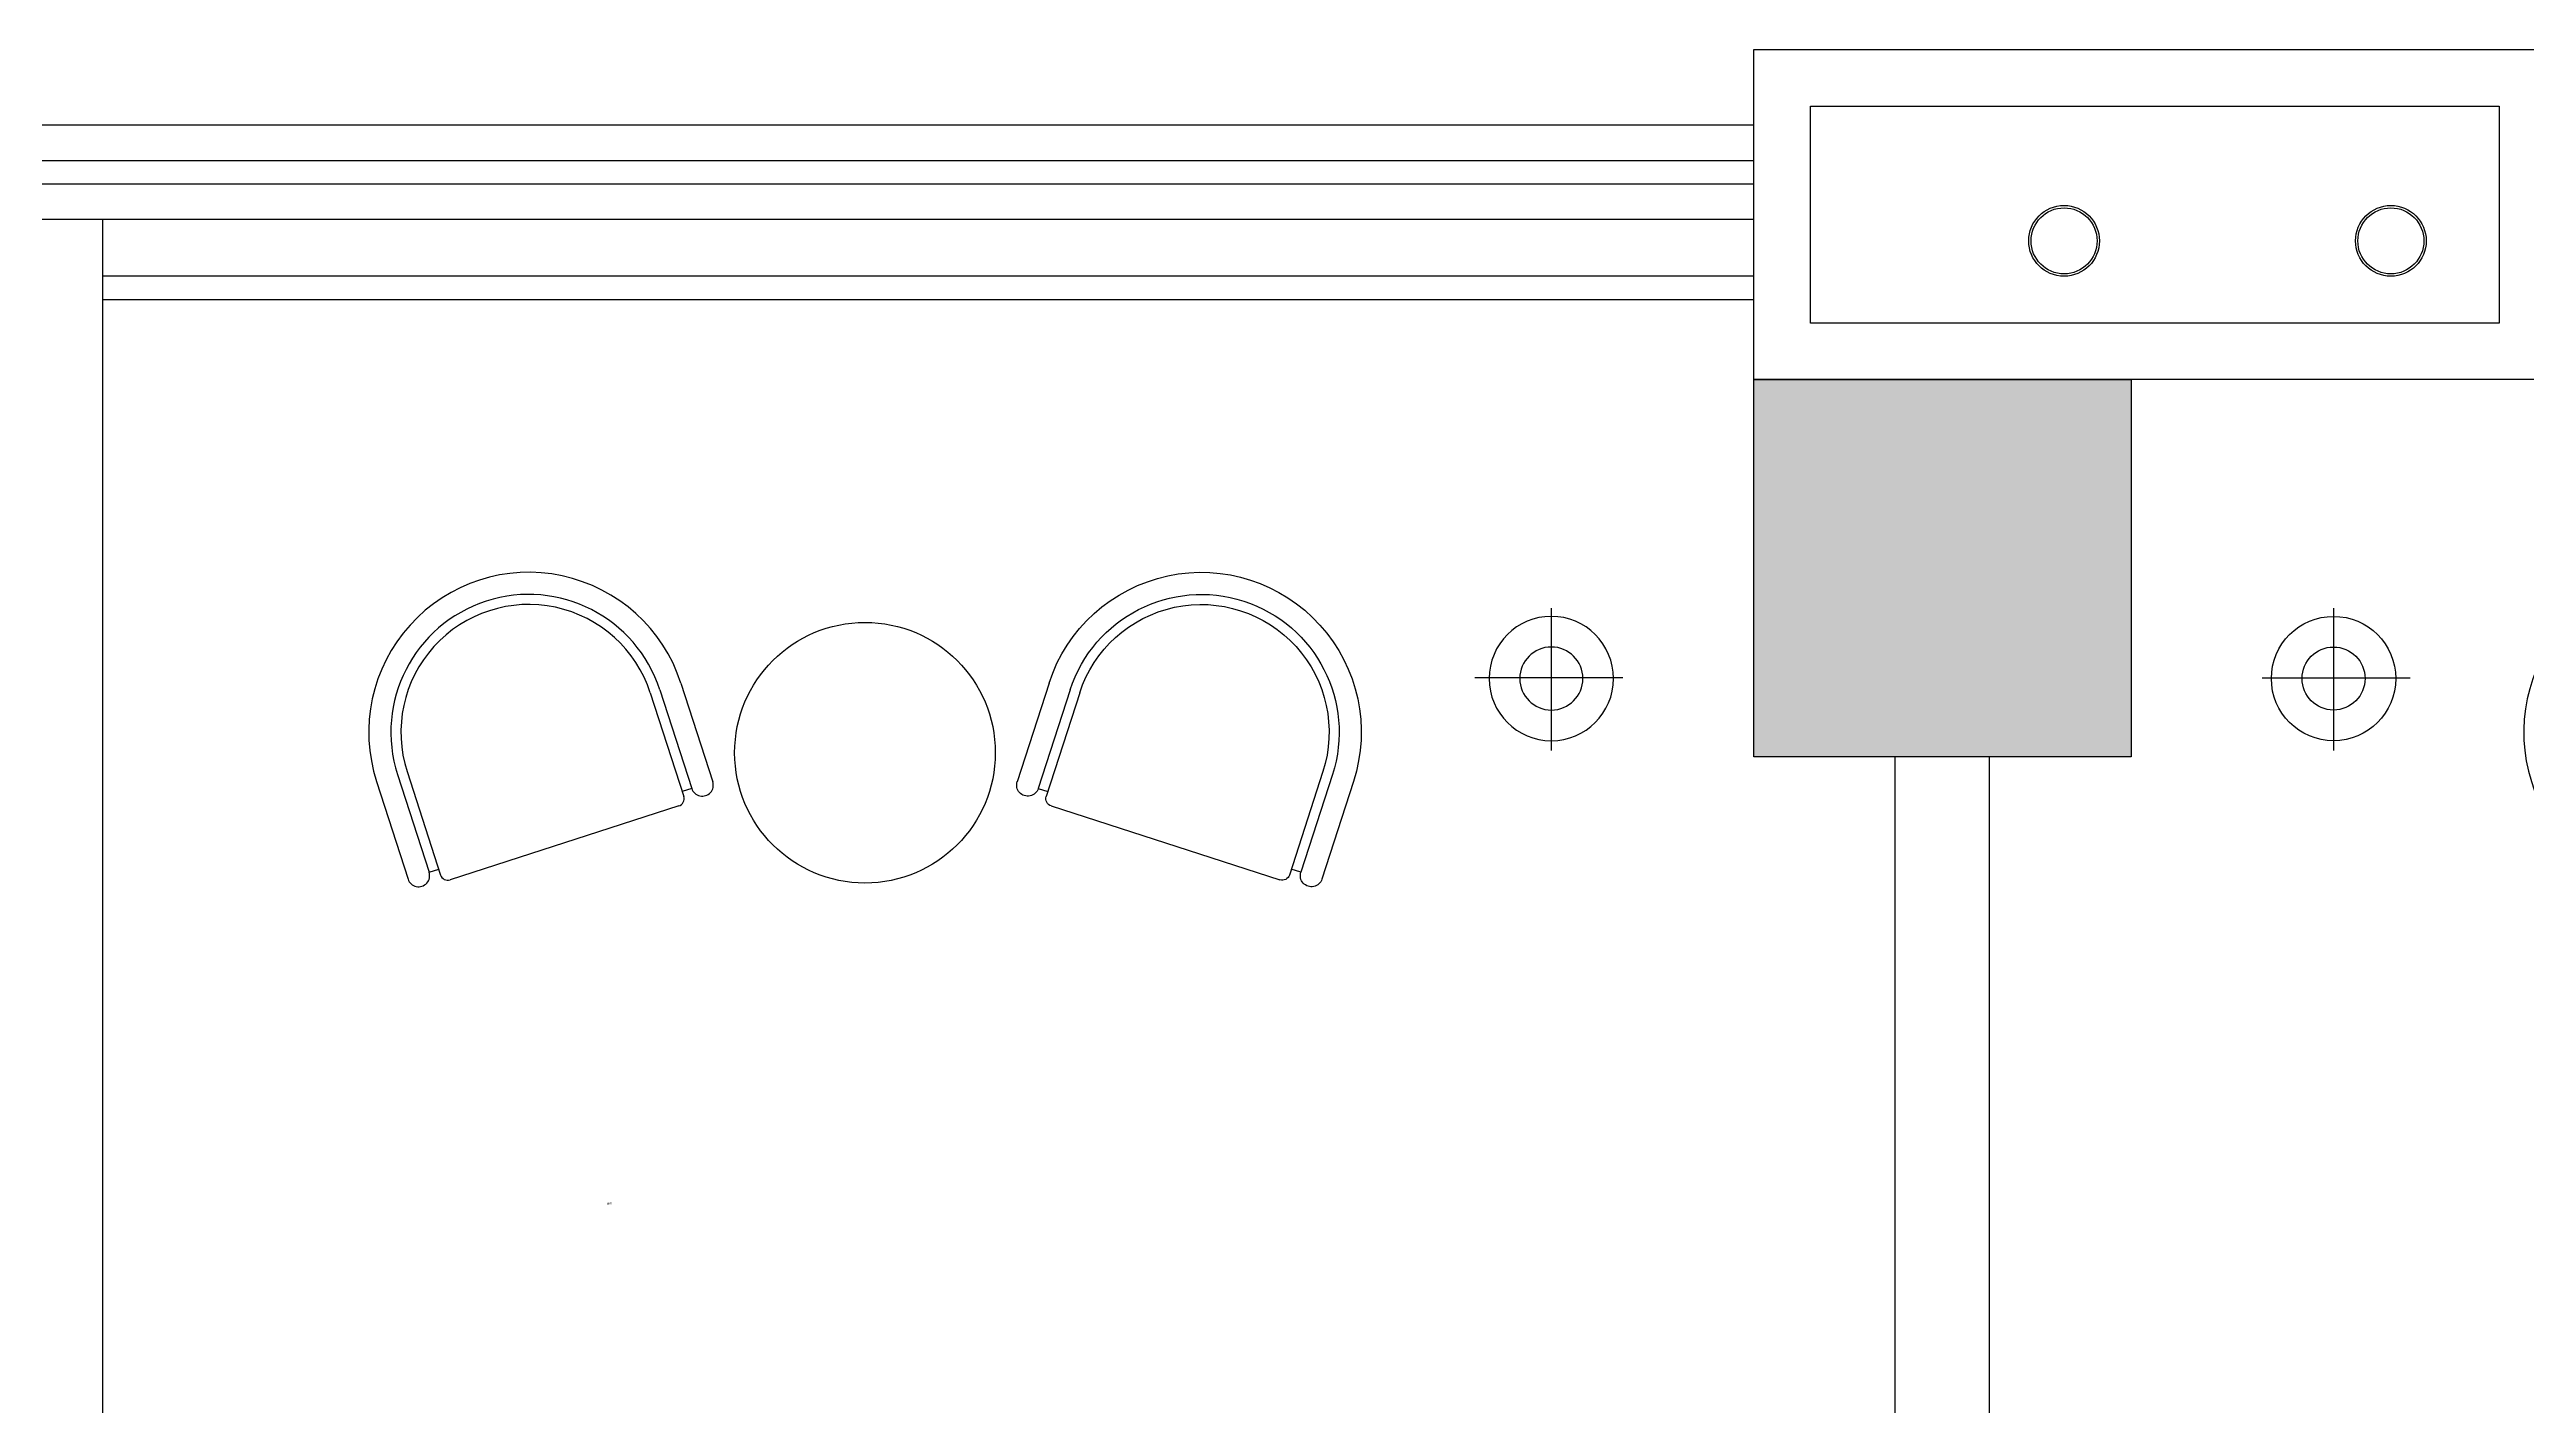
# Model space of a CAD drawing. Header units: centimetres. Extents: x 8510 to 16419, y -974 to 2536.
# Drawn here: x 10089 to 10614, y 1605 to 1892 of the extents above; entities that cross this region are included whole.
import ezdxf

# ---------------------------------------------------------------- set-up
doc = ezdxf.new("R2010")
doc.units = ezdxf.units.CM
for name, color, linetype in [('5', 5, 'Continuous'), ('AXIS', 3, 'Continuous'), ('P5', 5, 'Continuous'), ('窗线', 2, 'Continuous'), ('轴线', 1, 'Continuous')]:
    doc.layers.add(name, color=color, linetype=linetype)
doc.styles.add('文3.5', font='', dxfattribs={"height": 3.5})
doc.styles.get('文3.5').set_extended_font_data('PMingLiU')

# ---------------------------------------------------------------- blocks, each defined once
blk = doc.blocks.new('14')
at = {"layer": '5'}
for p, q in [((-328465.5, -97349.5), (-328465.5, -97035.9)), ((-328612.8, -97198.2), (-328311.3, -97198.2))]:
    blk.add_line(p, q, dxfattribs=at)
for radius in [131.8, 66.8]:
    blk.add_circle((-328463.8, -97198.2), radius, dxfattribs=at)
blk = doc.blocks.new('15')
at = {"layer": '5'}
for p, q in [((-326733.9, -97218.7), (-326801.4, -97427.8)), ((-326689.2, -97233.1), (-326756.7, -97442.2)), ((-326669, -97239.7), (-326739.9, -97459.2)), ((-326153.4, -97406.3), (-326224.3, -97625.8)), ((-326756.9, -97442.2), (-326736.7, -97448.5)), ((-326133.2, -97412.8), (-326200, -97619.9)), ((-326088.5, -97427.3), (-326155.3, -97634.3)), ((-326729.6, -97479.3), (-326244.4, -97636.1)), ((-326200, -97619.9), (-326220.3, -97613.3))]:
    blk.add_line(p, q, dxfattribs=at)
at = {"layer": '5', "extrusion": (0, 0, -1)}
for centre, major_axis, start_param, end_param in [((-326411.2, -97323), (-154.4, 301.9), -0.78537, 2.356223), ((-326411.2, -97323), (-133.3, 260), -0.784328, 2.357264), ((-326411.2, -97323), (-123.9, 240.9), -0.783289, 2.358304), ((-326779.1, -97435), (-16.6, 16.6), 2.668774, 5.810367), ((-326724.7, -97464.1), (-11.3, 11.3), 4.239571, 5.810367), ((-326239.5, -97620.9), (-11.3, 11.3), 2.668774, 4.239571), ((-326177.7, -97627.1), (-16.6, 16.6), 2.668774, 5.810367)]:
    blk.add_ellipse(centre, major_axis=major_axis, ratio=1, start_param=start_param, end_param=end_param, dxfattribs=at)
blk = doc.blocks.new('42')
at = {"layer": '5'}
blk.add_circle((-88083.1, -75991.9), 276.3, dxfattribs=at)
at = {"layer": '5', "linetype": 'Continuous', "extrusion": (0, 0, -1), "xscale": -1, "zscale": -1, "rotation": 180}
blk.add_blockref('15', (415207.2, -173358.3), dxfattribs=at)
at = {"layer": '5', "linetype": 'Continuous', "xscale": -1}
for name, p, rotation in [('15', (239041, -173358.3), 180), ('14', (7660.1, 252314.6), 270)]:
    blk.add_blockref(name, p, dxfattribs=dict(at, rotation=rotation))
blk = doc.blocks.new('43')
at = {"layer": 'P5'}
blk.add_blockref('42', (0, 0), dxfattribs=at)

msp = doc.modelspace()

# ---------------------------------------------------------------- linework, layer by layer
at = {"layer": '窗线', "color": 7}
for p, q in [((9720.58, 1876.13), (10450.58, 1876.13)), ((9720.58, 1868.63), (10450.58, 1868.63)), ((9720.58, 1863.63), (10450.58, 1863.63)), ((9720.58, 1856.13), (10450.58, 1856.13)), ((10100.58, 1844.13), (10450.58, 1844.13)), ((10100.58, 1839.13), (10450.58, 1839.13))]:
    msp.add_line(p, q, dxfattribs=at)
at = {"layer": '轴线', "color": 7}
for p, q in [((10080.58, 1856.13), (10100.58, 1856.13)), ((10100.58, 924.63), (10100.58, 1856.13)), ((10480.58, 1209.63), (10480.58, 1742.13)), ((10500.58, 1209.63), (10500.58, 1742.13))]:
    msp.add_line(p, q, dxfattribs=at)
for points in [[(10450.58, 1892.13), (10620.58, 1892.13), (10620.58, 1822.13), (10450.58, 1822.13)], [(10462.58, 1880.13), (10608.58, 1880.13), (10608.58, 1834.13), (10462.58, 1834.13)], [(10450.58, 1822.13), (10530.58, 1822.13), (10530.58, 1742.13), (10450.58, 1742.13)]]:
    msp.add_lwpolyline(points, close=True, dxfattribs=at)
for centre, radius in [((10516.36, 1851.56), 7.5), ((10585.64, 1851.56), 7.5), ((10516.36, 1851.56), 7), ((10585.64, 1851.56), 7)]:
    msp.add_circle(centre, radius, dxfattribs=at)
msp.add_solid([(10450.58, 1822.13), (10530.58, 1822.13), (10450.58, 1742.13), (10530.58, 1742.13)], dxfattribs=at)

# ---------------------------------------------------------------- block references
at = {"layer": 'P5', "color": 7, "yscale": 0.1, "zscale": 0.1, "rotation": 180}
for p, xscale in [((1453.85, -5856.16), 0.1), ((19527.3, -5856.16), -0.1)]:
    msp.add_blockref('43', p, dxfattribs=dict(at, xscale=xscale))

# ---------------------------------------------------------------- texts
at = {"layer": 'AXIS', "color": 7, "style": '文3.5'}
msp.add_text('标间', height=0.35, dxfattribs=at).set_placement((10207.54, 1647.22))

doc.saveas('drawing.dxf')
